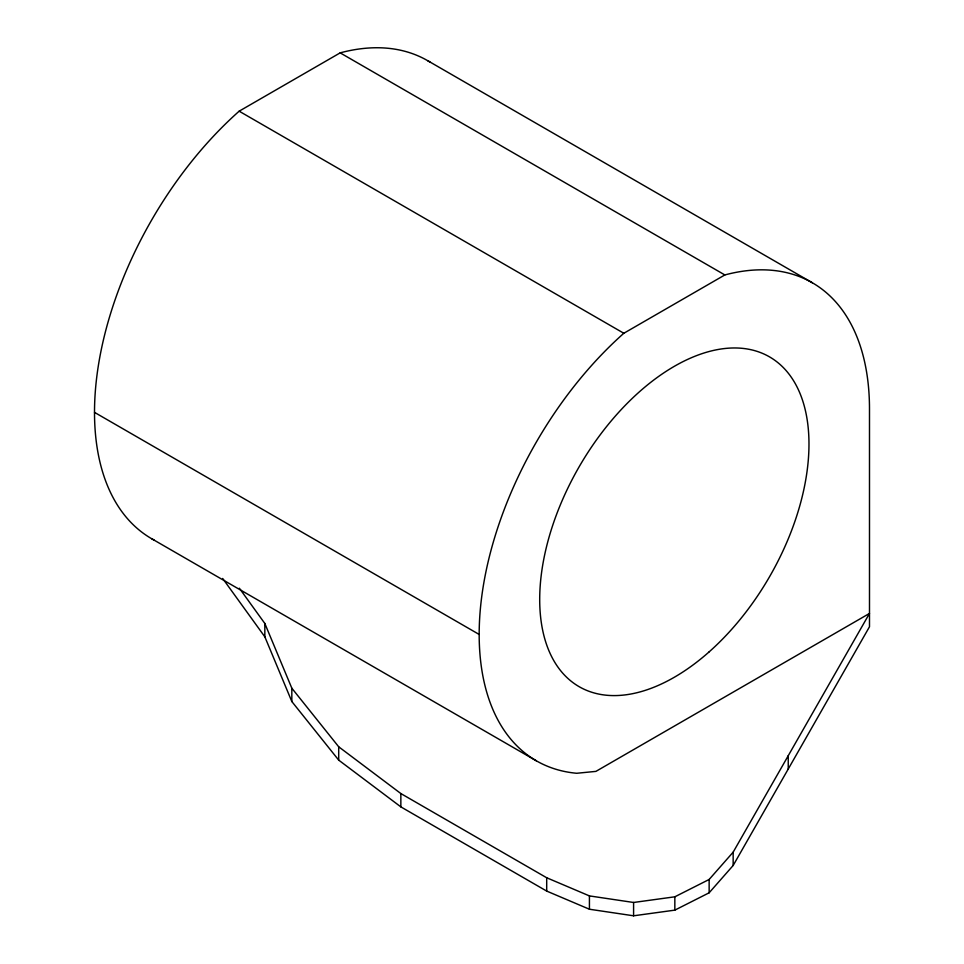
<?xml version="1.0" encoding="UTF-8"?>
<svg xmlns="http://www.w3.org/2000/svg" width="964" height="964" viewBox="0 0 964 964"><rect width="100%" height="100%" fill="white"/><g stroke="black" fill="none" stroke-linecap="round" stroke-linejoin="round"><path stroke-width="1.45" d="M239.361 588.209L264.835 623.479L291.827 688.2L338.701 746.799L400.855 793.553L546.696 877.758L589.426 895.905L633.589 902.473L674.836 896.809L709.143 879.469L733.158 852.164L869.492 613.429L595.909 771.381L576.749 773.273A275.993 159.349 -60 0 1 480.843 604.079A275.993 159.349 -60 0 1 623.829 333.267L724.844 274.945A275.993 159.349 -60 0 1 869.492 409.11L869.492 626.757L733.158 865.479L709.143 892.797L674.836 910.136L633.589 915.8L589.426 909.233L546.696 891.085L400.855 806.88L338.701 760.126L291.827 701.527L264.835 636.806L222.66 578.448M154.156 540.105A275.993 159.349 -60 0 1 100.714 352.414A275.993 159.349 -60 0 1 239.156 111.185L340.172 52.863A275.993 159.349 -60 0 1 430.113 62.142M427.667 60.672L812.327 282.765M340.172 52.863L724.844 274.945M239.156 111.185L623.829 333.267M94.508 412.363L479.18 634.457M151.673 538.719L536.333 760.801M788.239 755.704L788.239 769.031M733.158 852.164L733.158 865.479M709.143 879.469L709.143 892.797M674.836 896.809L674.836 910.136M633.589 902.473L633.589 915.8M589.426 895.905L589.426 909.233M546.696 877.758L546.696 891.085M400.855 793.553L400.855 806.88M338.701 746.799L338.701 760.126M291.827 688.2L291.827 701.527M264.835 623.479L264.835 636.806M709.179 651.833A190.402 109.932 -60 0 0 769.537 356.885A190.402 109.932 -60 0 0 544.286 556.626A190.402 109.932 -60 0 0 709.179 651.833"/></g></svg>
